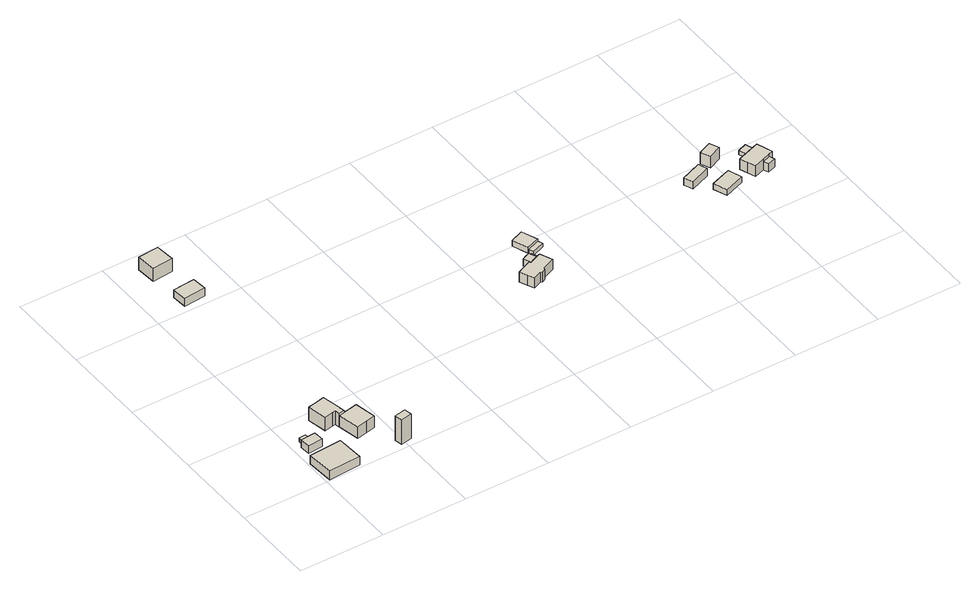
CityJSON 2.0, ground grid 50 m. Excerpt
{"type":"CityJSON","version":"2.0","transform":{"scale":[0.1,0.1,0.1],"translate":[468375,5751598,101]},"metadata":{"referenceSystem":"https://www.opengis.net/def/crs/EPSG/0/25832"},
"CityObjects":{
"building1":{"type":"Building","attributes":{"Gemeindeschluessel":"05754044","BezugspunktDach":"2000","function":"31001_2721","measuredHeight":6.65},"address":[{"country":"Germany","locality":"Verl","thoroughfareNumber":"70","thoroughfareName":"Grünstraße"}],"geometry":[{"type":"Solid","lod":"1","boundaries":[[[[0,1,2,3]],[[4,5,6,7]],[[4,7,3,2]],[[5,4,2,1]],[[6,5,1,0]],[[7,6,0,3]]]]}]},
"building2":{"type":"Building","attributes":{"Gemeindeschluessel":"05754044","BezugspunktDach":"2000","function":"31001_2723","measuredHeight":7.51},"address":[{"country":"Germany","locality":"Verl","thoroughfareNumber":"70","thoroughfareName":"Grünstraße"}],"geometry":[{"type":"Solid","lod":"1","boundaries":[[[[8,9,10,11]],[[12,13,14,15]],[[12,15,11,10]],[[13,12,10,9]],[[14,13,9,8]],[[15,14,8,11]]]]}]},
"building3":{"type":"Building","attributes":{"Gemeindeschluessel":"05754044","BezugspunktDach":"2000","function":"31001_9998","measuredHeight":2.44},"address":[{"country":"Germany","locality":"Verl","thoroughfareNumber":"70","thoroughfareName":"Grünstraße"}],"geometry":[{"type":"Solid","lod":"1","boundaries":[[[[16,17,18,19]],[[20,21,22,23]],[[20,23,19,18]],[[21,20,18,17]],[[22,21,17,16]],[[23,22,16,19]]]]}]},
"building4":{"type":"Building","attributes":{"Gemeindeschluessel":"05754044","BezugspunktDach":"2000","function":"31001_1210","measuredHeight":10.77},"address":[{"country":"Germany","locality":"Verl","thoroughfareNumber":"70","thoroughfareName":"Grünstraße"}],"geometry":[{"type":"Solid","lod":"1","boundaries":[[[[24,25,26,27,28,29,30,31,32,33]],[[34,35,36,37,38,39,40,41,42,43]],[[34,43,33,32]],[[35,34,32,31]],[[36,35,31,30]],[[37,36,30,29]],[[38,37,29,28]],[[39,38,28,27]],[[40,39,27,26]],[[41,40,26,25]],[[42,41,25,24]],[[43,42,24,33]]]]}]},
"building5":{"type":"Building","attributes":{"Gemeindeschluessel":"05754044","BezugspunktDach":"2000","function":"31001_1221","measuredHeight":10.15},"address":[{"country":"Germany","locality":"Verl","thoroughfareNumber":"70","thoroughfareName":"Grünstraße"}],"geometry":[{"type":"Solid","lod":"1","boundaries":[[[[44,45,46,47,48,49]],[[50,51,52,53,54,55]],[[50,55,49,48]],[[51,50,48,47]],[[52,51,47,46]],[[53,52,46,45]],[[54,53,45,44]],[[55,54,44,49]]]]}]},
"building6":{"type":"Building","attributes":{"Gemeindeschluessel":"05754044","BezugspunktDach":"2100","function":"31001_9998","measuredHeight":16},"address":[{"country":"Germany","locality":"Verl","thoroughfareNumber":"70","thoroughfareName":"Grünstraße"}],"geometry":[{"type":"Solid","lod":"1","boundaries":[[[[56,57,58,59]],[[60,61,62,63]],[[60,63,59,58]],[[61,60,58,57]],[[62,61,57,56]],[[63,62,56,59]]]]}]},
"building7":{"type":"Building","attributes":{"Gemeindeschluessel":"05754044","BezugspunktDach":"2000","function":"31001_2721","measuredHeight":6.47},"address":[{"country":"Germany","locality":"Verl","thoroughfareNumber":"74","thoroughfareName":"Grünstraße"}],"geometry":[{"type":"Solid","lod":"1","boundaries":[[[[64,65,66,67]],[[68,69,70,71]],[[68,71,67,66]],[[69,68,66,65]],[[70,69,65,64]],[[71,70,64,67]]]]}]},
"building8":{"type":"Building","attributes":{"Gemeindeschluessel":"05754044","BezugspunktDach":"2000","function":"31001_1210","measuredHeight":11.35},"address":[{"country":"Germany","locality":"Verl","thoroughfareNumber":"74","thoroughfareName":"Grünstraße"}],"geometry":[{"type":"Solid","lod":"1","boundaries":[[[[72,73,74,75]],[[76,77,78,79]],[[76,79,75,74]],[[77,76,74,73]],[[78,77,73,72]],[[79,78,72,75]]]]}]},
"building9":{"type":"Building","attributes":{"Gemeindeschluessel":"05754044","function":"31001_1010"},"address":[{"country":"Germany","locality":"Verl","thoroughfareNumber":"58","thoroughfareName":"Grünstraße"}],"children":["building9-1","building9-2"]},
"building9-1":{"type":"BuildingPart","attributes":{"BezugspunktDach":"2000","measuredHeight":8.89},"parents":["building9"],"geometry":[{"type":"Solid","lod":"1","boundaries":[[[[80,81,82,83,84,85,86,87,88,89,90,91,92]],[[93,94,95,96,97,98,99,100,101,102,103,104,105]],[[93,105,92,91]],[[94,93,91,90]],[[95,94,90,89]],[[96,95,89,88]],[[97,96,88,87]],[[98,97,87,86]],[[99,98,86,85]],[[100,99,85,84]],[[101,100,84,83]],[[102,101,83,82]],[[103,102,82,81]],[[104,103,81,80]],[[105,104,80,92]]]]}]},
"building9-2":{"type":"BuildingPart","attributes":{"BezugspunktDach":"2000","measuredHeight":6.03},"parents":["building9"],"geometry":[{"type":"Solid","lod":"1","boundaries":[[[[106,107,108,109,110,111]],[[103,112,113,114,104,115]],[[103,115,111,110]],[[112,103,110,109]],[[113,112,109,108]],[[114,113,108,107]],[[104,114,107,106]],[[115,104,106,111]]]]}]},
"building10":{"type":"Building","attributes":{"Gemeindeschluessel":"05754044","BezugspunktDach":"2000","function":"51009_1610","measuredHeight":2.9},"address":[{"country":"Germany"}],"geometry":[{"type":"Solid","lod":"1","boundaries":[[[[116,117,118,119,120]],[[121,122,123,124,125]],[[121,125,120,119]],[[122,121,119,118]],[[123,122,118,117]],[[124,123,117,116]],[[125,124,116,120]]]]}]},
"building11":{"type":"Building","attributes":{"Gemeindeschluessel":"05754044","BezugspunktDach":"2000","function":"31001_2463","measuredHeight":4.88},"address":[{"country":"Germany","locality":"Verl","thoroughfareNumber":"58","thoroughfareName":"Grünstraße"}],"geometry":[{"type":"Solid","lod":"1","boundaries":[[[[126,127,128,129]],[[130,131,132,133]],[[130,133,129,128]],[[131,130,128,127]],[[132,131,127,126]],[[133,132,126,129]]]]}]},
"building12":{"type":"Building","attributes":{"Gemeindeschluessel":"05754044","BezugspunktDach":"2000","function":"51009_1610","measuredHeight":2.91},"address":[{"country":"Germany"}],"geometry":[{"type":"Solid","lod":"1","boundaries":[[[[134,135,136,137]],[[138,139,140,141]],[[138,141,137,136]],[[139,138,136,135]],[[140,139,135,134]],[[141,140,134,137]]]]}]},
"building13":{"type":"Building","attributes":{"Gemeindeschluessel":"05754044","BezugspunktDach":"2000","function":"31001_9998","measuredHeight":6.41},"address":[{"country":"Germany","locality":"Verl","thoroughfareNumber":"47","thoroughfareName":"Grünstraße"}],"geometry":[{"type":"Solid","lod":"1","boundaries":[[[[142,143,144,145]],[[146,147,148,149]],[[146,149,145,144]],[[147,146,144,143]],[[148,147,143,142]],[[149,148,142,145]]]]}]},
"building14":{"type":"Building","attributes":{"Gemeindeschluessel":"05754044","BezugspunktDach":"2000","function":"31001_9998","measuredHeight":5.66},"address":[{"country":"Germany","locality":"Verl","thoroughfareNumber":"47","thoroughfareName":"Grünstraße"}],"geometry":[{"type":"Solid","lod":"1","boundaries":[[[[150,151,152,153]],[[154,155,156,157]],[[154,157,153,152]],[[155,154,152,151]],[[156,155,151,150]],[[157,156,150,153]]]]}]},
"building15":{"type":"Building","attributes":{"Gemeindeschluessel":"05754044","BezugspunktDach":"2000","function":"31001_1210","measuredHeight":8.97},"address":[{"country":"Germany","locality":"Verl","thoroughfareNumber":"47","thoroughfareName":"Grünstraße"}],"geometry":[{"type":"Solid","lod":"1","boundaries":[[[[158,159,160,161]],[[162,163,164,165]],[[162,165,161,160]],[[163,162,160,159]],[[164,163,159,158]],[[165,164,158,161]]]]}]},
"building16":{"type":"Building","attributes":{"Gemeindeschluessel":"05754044","function":"31001_9998"},"address":[{"country":"Germany","locality":"Verl","thoroughfareNumber":"47","thoroughfareName":"Grünstraße"}],"children":["building16-1","building16-2"]},
"building16-1":{"type":"BuildingPart","attributes":{"BezugspunktDach":"2000","measuredHeight":8.48},"parents":["building16"],"geometry":[{"type":"Solid","lod":"1","boundaries":[[[[166,167,168,169,170,171,172,173,174]],[[175,176,177,178,179,180,181,182,183]],[[175,183,174,173]],[[176,175,173,172]],[[177,176,172,171]],[[178,177,171,170]],[[179,178,170,169]],[[180,179,169,168]],[[181,180,168,167]],[[182,181,167,166]],[[183,182,166,174]]]]}]},
"building16-2":{"type":"BuildingPart","attributes":{"BezugspunktDach":"2000","measuredHeight":5.29},"parents":["building16"],"geometry":[{"type":"Solid","lod":"1","boundaries":[[[[184,185,186,187,188]],[[189,183,182,181,190]],[[189,190,188,187]],[[183,189,187,186]],[[182,183,186,185]],[[181,182,185,184]],[[190,181,184,188]]]]}]},
"building17":{"type":"Building","attributes":{"Gemeindeschluessel":"05754044","BezugspunktDach":"2000","function":"31001_2463","measuredHeight":2.51},"address":[{"country":"Germany","locality":"Verl","thoroughfareNumber":"47","thoroughfareName":"Grünstraße"}],"geometry":[{"type":"Solid","lod":"1","boundaries":[[[[191,192,193,194]],[[195,196,197,198]],[[195,198,194,193]],[[196,195,193,192]],[[197,196,192,191]],[[198,197,191,194]]]]}]}
},
"vertices":[
[199,171,65],[9,159,65],[19,2,65],[208,14,65],[19,2,9],[9,159,9],[199,171,9],[208,14,9],
[131,299,57],[44,293,57],[49,232,57],[137,241,57],[49,232,7],[44,293,7],[131,299,7],[137,241,7],
[102,340,31],[62,337,31],[65,294,31],[105,297,31],[65,294,7],[62,337,7],[102,340,7],[105,297,7],
[321,352,96],[297,466,96],[246,455,96],[195,445,96],[218,332,96],[269,342,96],[286,346,96],[292,317,96],[325,323,96],[319,352,96],[325,323,8],[292,317,8],[286,346,8],[269,342,8],[218,332,8],[195,445,8],[246,455,8],[297,466,8],[321,352,8],[319,352,8],
[434,214,84],[409,339,84],[350,328,84],[292,317,84],[318,190,84],[376,202,84],[318,190,10],[292,317,10],[350,328,10],[409,339,10],[434,214,10],[376,202,10],
[529,83,171],[463,71,171],[471,26,171],[537,38,171],[471,26,11],[463,71,11],[529,83,11],[537,38,11],
[308,1637,55],[180,1626,55],[188,1539,55],[316,1549,55],[188,1539,4],[180,1626,4],[308,1637,4],[316,1549,4],
[278,1913,89],[157,1903,89],[166,1788,89],[288,1798,89],[166,1788,5],[157,1903,5],[278,1913,5],[288,1798,5],
[1820,784,95],[1773,764,95],[1752,755,95],[1748,765,95],[1662,727,95],[1683,681,95],[1699,645,95],[1747,666,95],[1760,661,95],[1778,670,95],[1784,682,95],[1856,714,95],[1825,786,95],[1856,714,30],[1784,682,30],[1778,670,30],[1760,661,30],[1747,666,30],[1699,645,30],[1683,681,30],[1662,727,30],[1748,765,30],[1752,755,30],[1773,764,30],[1820,784,30],[1825,786,30],
[1820,784,76],[1796,840,76],[1772,830,76],[1749,819,76],[1773,764,76],[1797,774,76],[1749,819,30],[1772,830,30],[1796,840,30],[1797,774,30],
[1844,795,57],[1820,851,57],[1796,840,57],[1820,784,57],[1825,786,57],[1820,784,31],[1796,840,31],[1820,851,31],[1844,795,31],[1825,786,31],
[1867,1010,67],[1792,980,67],[1827,888,67],[1902,916,67],[1827,888,29],[1792,980,29],[1867,1010,29],[1902,916,29],
[1902,916,55],[1827,888,55],[1838,858,55],[1913,886,55],[1838,858,31],[1827,888,31],[1902,916,31],[1913,886,31],
[2878,920,94],[2759,874,94],[2780,821,94],[2898,867,94],[2780,821,47],[2759,874,47],[2878,920,47],[2898,867,47],
[2982,807,84],[2863,763,84],[2893,683,84],[3011,727,84],[2893,683,47],[2863,763,47],[2982,807,47],[3011,727,47],
[2993,993,127],[2918,959,127],[2943,904,127],[3018,937,127],[2943,904,52],[2918,959,52],[2993,993,52],[3018,937,52],
[3153,746,118],[3201,764,118],[3226,773,118],[3210,818,118],[3194,863,118],[3059,815,118],[3076,769,118],[3092,723,118],[3154,745,118],[3092,723,50],[3076,769,50],[3059,815,50],[3194,863,50],[3210,818,50],[3226,773,50],[3201,764,50],[3153,746,50],[3154,745,50],
[3201,764,103],[3153,746,103],[3154,745,103],[3165,715,103],[3213,732,103],[3165,715,50],[3213,732,50],
[3172,932,77],[3118,912,77],[3138,857,77],[3192,876,77],[3138,857,52],[3118,912,52],[3172,932,52],[3192,876,52]
]}
